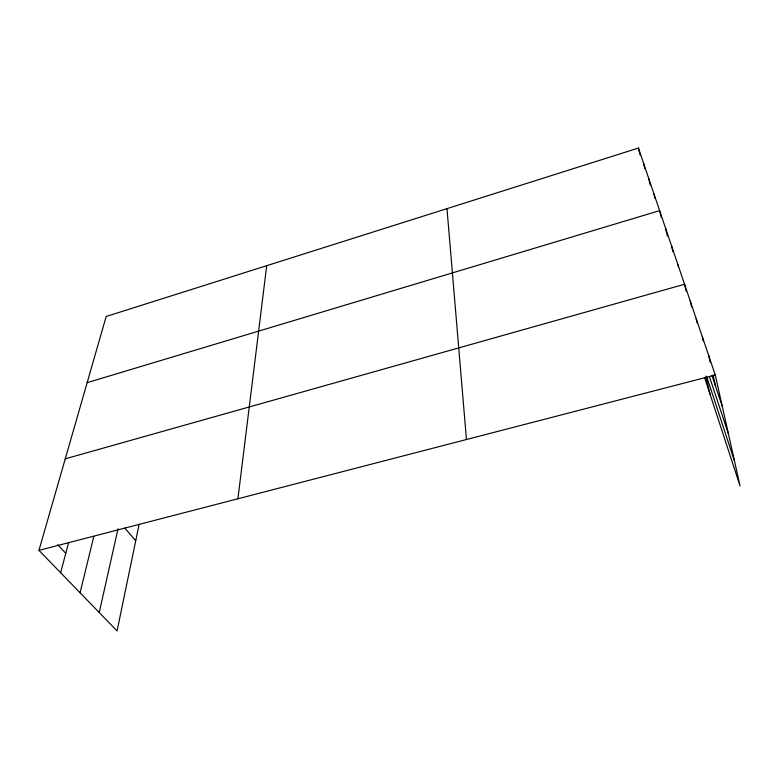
<?xml version="1.0" encoding="UTF-8"?>
<svg xmlns="http://www.w3.org/2000/svg" width="779" height="779" viewBox="0 0 779 779"><rect width="100%" height="100%" fill="white"/><g stroke="black" fill="none" stroke-linecap="round" stroke-linejoin="round"><path stroke-width="1.17" d="M237.916 498.784L266.71 265.688M139.12 524.306L117.074 630.941L38.95 550.373L106.168 316.488L638.429 148.059L715.278 375.001L740.05 485.93L704.567 377.464M99.245 612.547L118.028 528.775M80.081 592.78L93.782 536.527M60.645 572.75L68.571 542.72M87.151 382.655L659.618 210.642L661.264 217.545M65.261 458.831L684.546 284.247L686.192 291.327M38.95 550.373L715.278 375.001M57.617 544.667L65.777 553.304M124.757 527.987L135.721 540.743M711.928 375.39L722.23 406.151M709.513 376.929L728.414 433.815M706.865 377.163L734.461 460.915M643.425 162.811L644.837 168.673M638.429 148.059L640.124 155.04M648.615 178.138L650.319 185.217M654.009 194.068L655.1 198.635M665.47 227.906L667.389 236.018M671.556 245.891L672.929 251.724M677.915 264.656L678.46 267.002M705.832 376.082L710.029 394.155M690.243 301.054L691.606 306.975M696.144 318.504L697.195 323.081M702.278 336.616L703.32 341.202M708.656 355.428L710.205 362.342M713.058 375.001L715.658 386.511M446.98 208.645L466.455 439.522"/></g></svg>
